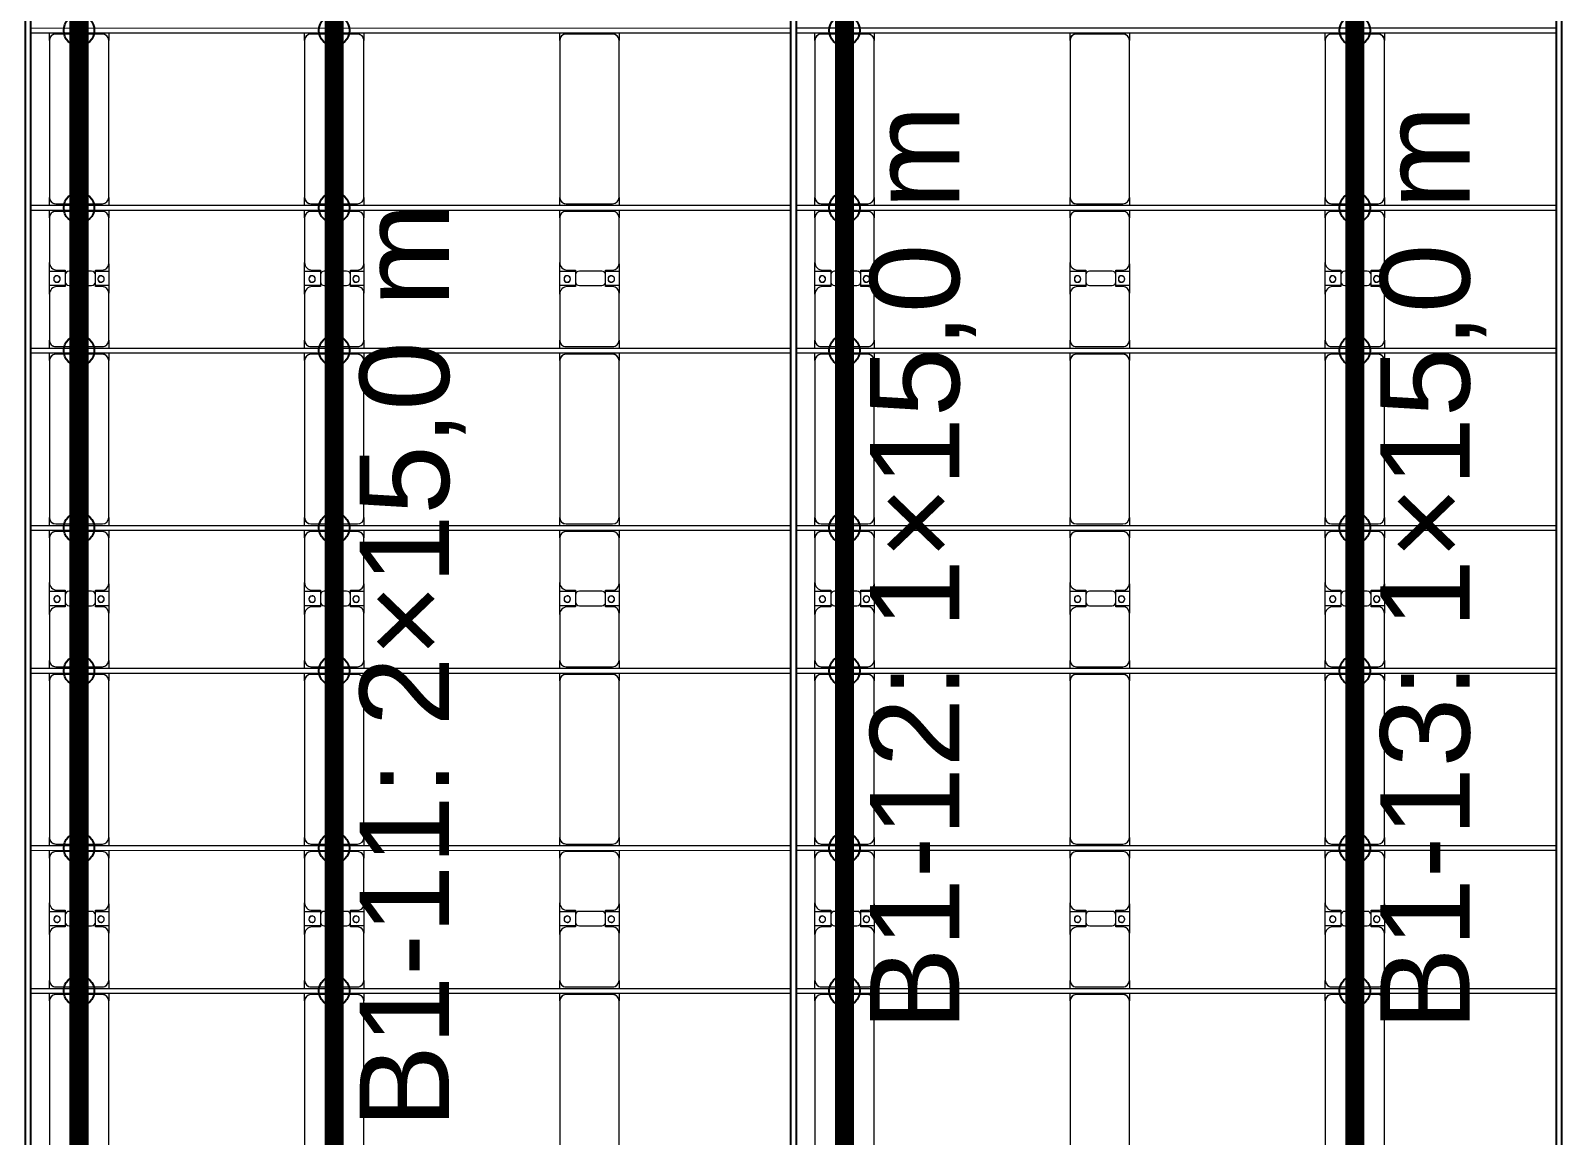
# Model space of a CAD drawing. Header units: millimetres. Extents: x -496478 to -186190, y -204059 to -87354.
# Drawn here: x -329121 to -317160, y -184953 to -176290 of the extents above; entities that cross this region are included whole.
import ezdxf

# ---------------------------------------------------------------- set-up
doc = ezdxf.new("R2010")
doc.units = ezdxf.units.MM
for name, color, linetype, lineweight in [('A-DETL-MBND', 5, 'Continuous', 9), ('A-GENM', 13, 'Continuous', 9), ('S-BEAM', 12, 'Continuous', 9)]:
    doc.layers.add(name, color=color, linetype=linetype, lineweight=lineweight)
doc.layers.add('GC-GHI CHU', color=2, linetype='Continuous')
doc.layers.add('GC-HOP 40x60 GIA CUONG', color=1, linetype='Continuous')
doc.styles.add('GC_VN', font='arial.ttf')

# ---------------------------------------------------------------- blocks, each defined once
blk = doc.blocks.new('Dai phao do pin - DẢI PHAO ĐỠ PIN-V79-BỐ TRÍ KHUNG KẾT CẤU BÈ PIN 01')
at = {"layer": 'A-DETL-MBND', "color": 8}
for p, q in [((3120, 242), (1890, 242)), ((3120, 242), (3178, 242)), ((3218, 242), (3280, 242)), ((3640, 242), (3280, 242)), ((3640, 242), (3822, 242)), ((3708, 242), (3890, 242)), ((3708, 118), (3708, 242)), ((3822, 242), (3822, 118)), ((4240, 242), (3890, 242)), ((4240, 242), (4298, 242)), ((4338, 242), (4400, 242)), ((5630, 242), (4400, 242)), ((5630, 242), (5688, 242)), ((5728, 242), (5790, 242)), ((6150, 242), (5790, 242)), ((6150, 242), (6332, 242)), ((6218, 242), (6400, 242)), ((6218, 118), (6218, 242)), ((6332, 242), (6332, 118)), ((6750, 242), (6400, 242)), ((6750, 242), (6808, 242)), ((6848, 242), (6910, 242)), ((8140, 242), (6910, 242)), ((8140, 242), (8198, 242)), ((8238, 242), (8300, 242)), ((8660, 242), (8300, 242)), ((8660, 242), (8842, 242)), ((8728, 242), (8910, 242)), ((8728, 118), (8728, 242)), ((8842, 242), (8842, 118)), ((9260, 242), (8910, 242)), ((9260, 242), (9318, 242)), ((9358, 242), (9420, 242)), ((10650, 242), (9420, 242)), ((10650, 242), (10708, 242)), ((3170, -173), (3170, 192)), ((3230, 192), (3230, -173)), ((3700, 118), (3700, 182)), ((3830, 182), (3830, 118)), ((4290, -173), (4290, 192)), ((4350, 192), (4350, -173)), ((5680, -173), (5680, 192)), ((5740, 192), (5740, -173)), ((6210, 118), (6210, 182)), ((6340, 182), (6340, 118)), ((6800, -173), (6800, 192)), ((6860, 192), (6860, -173)), ((8190, -173), (8190, 192)), ((8250, 192), (8250, -173)), ((8720, 118), (8720, 182)), ((8850, 182), (8850, 118)), ((9310, -173), (9310, 192)), ((9370, 192), (9370, -173)), ((10700, -173), (10700, 192)), ((3792, 118), (3700, 118)), ((3708, 88), (3708, -88)), ((3830, 118), (3738, 118)), ((3822, -88), (3822, 88)), ((6302, 118), (6210, 118)), ((6218, 88), (6218, -88)), ((6340, 118), (6248, 118)), ((6332, -88), (6332, 88)), ((8812, 118), (8720, 118)), ((8728, 88), (8728, -88)), ((8850, 118), (8758, 118)), ((8842, -88), (8842, 88)), ((3700, -173), (3700, -118)), ((3700, -118), (3792, -118)), ((3708, -223), (3708, -118)), ((3738, -118), (3830, -118)), ((3822, -118), (3822, -223)), ((3830, -118), (3830, -173)), ((6210, -173), (6210, -118)), ((6210, -118), (6302, -118)), ((6218, -223), (6218, -118)), ((6248, -118), (6340, -118)), ((6332, -118), (6332, -223)), ((6340, -118), (6340, -173)), ((8720, -173), (8720, -118)), ((8720, -118), (8812, -118)), ((8728, -223), (8728, -118)), ((8758, -118), (8850, -118)), ((8842, -118), (8842, -223)), ((8850, -118), (8850, -173)), ((1890, -223), (3120, -223)), ((3178, -223), (3120, -223)), ((3280, -223), (3218, -223)), ((3280, -223), (3650, -223)), ((3822, -223), (3650, -223)), ((3880, -223), (3708, -223)), ((3880, -223), (4240, -223)), ((4298, -223), (4240, -223)), ((4400, -223), (4338, -223)), ((4400, -223), (5630, -223)), ((5688, -223), (5630, -223)), ((5790, -223), (5728, -223)), ((5790, -223), (6160, -223)), ((6332, -223), (6160, -223)), ((6390, -223), (6218, -223)), ((6390, -223), (6750, -223)), ((6808, -223), (6750, -223)), ((6910, -223), (6848, -223)), ((6910, -223), (8140, -223)), ((8198, -223), (8140, -223)), ((8300, -223), (8238, -223)), ((8300, -223), (8670, -223)), ((8842, -223), (8670, -223)), ((8900, -223), (8728, -223)), ((8900, -223), (9260, -223)), ((9318, -223), (9260, -223)), ((9420, -223), (9358, -223)), ((9420, -223), (10650, -223)), ((10708, -223), (10650, -223))]:
    blk.add_line(p, q, dxfattribs=at)
for centre, radius, start, end in [((3120, 192), 50, 360, 90), ((3120, 192), 50, 15, 90), ((3280, 192), 50, 90, 180), ((3640, 182), 60, 360, 90), ((3890, 182), 60, 90, 180), ((4240, 192), 50, 360, 90), ((4400, 192), 50, 90, 180), ((4400, 192), 50, 105, 180), ((5630, 192), 50, 360, 90), ((5630, 192), 50, 15, 90), ((5790, 192), 50, 90, 180), ((6150, 182), 60, 0, 90), ((6400, 182), 60, 90, 180), ((6750, 192), 50, 360, 90), ((6910, 192), 50, 90, 180), ((6910, 192), 50, 105, 180), ((8140, 192), 50, 360, 90), ((8140, 192), 50, 15, 90), ((8300, 192), 50, 90, 180), ((8660, 182), 60, 0, 90), ((8910, 182), 60, 90, 180), ((9260, 192), 50, 360, 90), ((9420, 192), 50, 90, 180), ((9420, 192), 50, 105, 180), ((10650, 192), 50, 360, 90), ((10650, 192), 50, 15, 90), ((3280, 192), 50, 135, 180), ((3640, 182), 60, 360, 45), ((3759, 183), 25, 360, 180), ((3759, 183), 25, 180, 0), ((3761, 183), 25, 0, 180), ((3761, 183), 25, 180, 0), ((3761, 183), 25, 180, 195), ((3890, 182), 60, 135, 180), ((4240, 192), 50, 360, 45), ((5790, 192), 50, 135, 180), ((6150, 182), 60, 0, 45), ((6269, 183), 25, 0, 180), ((6269, 183), 25, 180, 360), ((6271, 183), 25, 0, 180), ((6271, 183), 25, 180, 0), ((6271, 183), 25, 180, 195), ((6400, 182), 60, 135, 180), ((6750, 192), 50, 360, 45), ((8300, 192), 50, 135, 180), ((8660, 182), 60, 0, 45), ((8779, 183), 25, 360, 180), ((8779, 183), 25, 180, 360), ((8781, 183), 25, 360, 180), ((8781, 183), 25, 180, 0), ((8781, 183), 25, 180, 195), ((8910, 182), 60, 135, 180), ((9260, 192), 50, 360, 45), ((3738, 88), 30, 90, 180), ((3792, 88), 30, 360, 90), ((6248, 88), 30, 90, 180), ((6302, 88), 30, 360, 90), ((8758, 88), 30, 90, 180), ((8812, 88), 30, 360, 90), ((3738, -88), 30, 180, 270), ((3792, -88), 30, 270, 360), ((6248, -88), 30, 180, 270), ((6302, -88), 30, 270, 360), ((8758, -88), 30, 180, 270), ((8812, -88), 30, 270, 360), ((3120, -173), 50, 270, 360), ((3120, -173), 50, 285, 360), ((3280, -173), 50, 180, 270), ((3280, -173), 50, 180, 225), ((3650, -173), 50, 270, 360), ((3650, -173), 50, 315, 360), ((3759, -162), 25, 0, 180), ((3759, -162), 25, 180, 0), ((3761, -162), 25, 0, 180), ((3761, -162), 25, 120, 180), ((3761, -162), 25, 180, 0), ((3761, -162), 25, 75, 105), ((3759, -162), 25, 75, 90), ((3759, -162), 25, 30, 45), ((3759, -162), 25, 0, 15), ((3880, -173), 50, 180, 270), ((3880, -173), 50, 180, 225), ((4240, -173), 50, 270, 360), ((4240, -173), 50, 315, 360), ((4400, -173), 50, 180, 270), ((4400, -173), 50, 180, 270), ((5630, -173), 50, 270, 360), ((5630, -173), 50, 285, 360), ((5790, -173), 50, 180, 270), ((5790, -173), 50, 180, 225), ((6160, -173), 50, 270, 360), ((6160, -173), 50, 315, 360), ((6269, -162), 25, 0, 180), ((6269, -162), 25, 180, 0), ((6271, -162), 25, 0, 180), ((6271, -162), 25, 120, 180), ((6271, -162), 25, 180, 360), ((6271, -162), 25, 75, 105), ((6269, -162), 25, 75, 90), ((6269, -162), 25, 30, 45), ((6269, -162), 25, 0, 15), ((6390, -173), 50, 180, 270), ((6390, -173), 50, 180, 225), ((6750, -173), 50, 270, 360), ((6750, -173), 50, 315, 360), ((6910, -173), 50, 180, 270), ((6910, -173), 50, 180, 270), ((8140, -173), 50, 270, 360), ((8140, -173), 50, 285, 360), ((8300, -173), 50, 180, 270), ((8300, -173), 50, 180, 225), ((8670, -173), 50, 270, 0), ((8670, -173), 50, 315, 360), ((8779, -162), 25, 0, 180), ((8779, -162), 25, 180, 0), ((8781, -162), 25, 0, 180), ((8781, -162), 25, 120, 180), ((8781, -162), 25, 180, 0), ((8781, -162), 25, 75, 105), ((8779, -162), 25, 75, 90), ((8779, -162), 25, 30, 45), ((8779, -162), 25, 0, 15), ((8900, -173), 50, 180, 270), ((8900, -173), 50, 180, 225), ((9260, -173), 50, 270, 360), ((9260, -173), 50, 315, 360), ((9420, -173), 50, 180, 270), ((9420, -173), 50, 180, 270), ((10650, -173), 50, 270, 360), ((10650, -173), 50, 285, 360)]:
    blk.add_arc(centre, radius, start, end, dxfattribs=at)
blk = doc.blocks.new('Dai phao do pin - DẢI PHAO ĐỠ PIN-V80-BỐ TRÍ KHUNG KẾT CẤU BÈ PIN 01')
at = {"layer": 'A-DETL-MBND', "color": 8}
for p, q in [((3120, 242), (1890, 242)), ((3120, 242), (3178, 242)), ((3218, 242), (3280, 242)), ((3640, 242), (3280, 242)), ((3640, 242), (3822, 242)), ((3708, 242), (3890, 242)), ((3708, 118), (3708, 242)), ((3822, 242), (3822, 118)), ((4240, 242), (3890, 242)), ((4240, 242), (4298, 242)), ((4338, 242), (4400, 242)), ((5630, 242), (4400, 242)), ((5630, 242), (5688, 242)), ((5728, 242), (5790, 242)), ((6150, 242), (5790, 242)), ((6150, 242), (6332, 242)), ((6218, 242), (6400, 242)), ((6218, 118), (6218, 242)), ((6332, 242), (6332, 118)), ((6750, 242), (6400, 242)), ((6750, 242), (6808, 242)), ((6848, 242), (6910, 242)), ((8140, 242), (6910, 242)), ((8140, 242), (8198, 242)), ((8238, 242), (8300, 242)), ((8660, 242), (8300, 242)), ((8660, 242), (8842, 242)), ((8728, 242), (8910, 242)), ((8728, 118), (8728, 242)), ((8842, 242), (8842, 118)), ((9260, 242), (8910, 242)), ((9260, 242), (9318, 242)), ((9358, 242), (9420, 242)), ((10650, 242), (9420, 242)), ((10650, 242), (10708, 242)), ((3170, -173), (3170, 192)), ((3230, 192), (3230, -173)), ((3700, 118), (3700, 182)), ((3830, 182), (3830, 118)), ((4290, -173), (4290, 192)), ((4350, 192), (4350, -173)), ((5680, -173), (5680, 192)), ((5740, 192), (5740, -173)), ((6210, 118), (6210, 182)), ((6340, 182), (6340, 118)), ((6800, -173), (6800, 192)), ((6860, 192), (6860, -173)), ((8190, -173), (8190, 192)), ((8250, 192), (8250, -173)), ((8720, 118), (8720, 182)), ((8850, 182), (8850, 118)), ((9310, -173), (9310, 192)), ((9370, 192), (9370, -173)), ((10700, -173), (10700, 192)), ((3792, 118), (3700, 118)), ((3708, 88), (3708, -88)), ((3830, 118), (3738, 118)), ((3822, -88), (3822, 88)), ((6302, 118), (6210, 118)), ((6218, 88), (6218, -88)), ((6340, 118), (6248, 118)), ((6332, -88), (6332, 88)), ((8812, 118), (8720, 118)), ((8728, 88), (8728, -88)), ((8850, 118), (8758, 118)), ((8842, -88), (8842, 88)), ((3700, -173), (3700, -118)), ((3700, -118), (3792, -118)), ((3708, -223), (3708, -118)), ((3738, -118), (3830, -118)), ((3822, -118), (3822, -223)), ((3830, -118), (3830, -173)), ((6210, -173), (6210, -118)), ((6210, -118), (6302, -118)), ((6218, -223), (6218, -118)), ((6248, -118), (6340, -118)), ((6332, -118), (6332, -223)), ((6340, -118), (6340, -173)), ((8720, -173), (8720, -118)), ((8720, -118), (8812, -118)), ((8728, -223), (8728, -118)), ((8758, -118), (8850, -118)), ((8842, -118), (8842, -223)), ((8850, -118), (8850, -173)), ((1890, -223), (3120, -223)), ((3178, -223), (3120, -223)), ((3280, -223), (3218, -223)), ((3280, -223), (3650, -223)), ((3822, -223), (3650, -223)), ((3880, -223), (3708, -223)), ((3880, -223), (4240, -223)), ((4298, -223), (4240, -223)), ((4400, -223), (4338, -223)), ((4400, -223), (5630, -223)), ((5688, -223), (5630, -223)), ((5790, -223), (5728, -223)), ((5790, -223), (6160, -223)), ((6332, -223), (6160, -223)), ((6390, -223), (6218, -223)), ((6390, -223), (6750, -223)), ((6808, -223), (6750, -223)), ((6910, -223), (6848, -223)), ((6910, -223), (8140, -223)), ((8198, -223), (8140, -223)), ((8300, -223), (8238, -223)), ((8300, -223), (8670, -223)), ((8842, -223), (8670, -223)), ((8900, -223), (8728, -223)), ((8900, -223), (9260, -223)), ((9318, -223), (9260, -223)), ((9420, -223), (9358, -223)), ((9420, -223), (10650, -223)), ((10708, -223), (10650, -223))]:
    blk.add_line(p, q, dxfattribs=at)
for centre, radius, start, end in [((3120, 192), 50, 360, 90), ((3120, 192), 50, 15, 90), ((3280, 192), 50, 90, 180), ((3640, 182), 60, 360, 90), ((3890, 182), 60, 90, 180), ((4240, 192), 50, 360, 90), ((4400, 192), 50, 90, 180), ((4400, 192), 50, 105, 180), ((5630, 192), 50, 360, 90), ((5630, 192), 50, 15, 90), ((5790, 192), 50, 90, 180), ((6150, 182), 60, 0, 90), ((6400, 182), 60, 90, 180), ((6750, 192), 50, 360, 90), ((6910, 192), 50, 90, 180), ((6910, 192), 50, 105, 180), ((8140, 192), 50, 360, 90), ((8140, 192), 50, 15, 90), ((8300, 192), 50, 90, 180), ((8660, 182), 60, 0, 90), ((8910, 182), 60, 90, 180), ((9260, 192), 50, 360, 90), ((9420, 192), 50, 90, 180), ((9420, 192), 50, 105, 180), ((10650, 192), 50, 360, 90), ((10650, 192), 50, 15, 90), ((3280, 192), 50, 135, 180), ((3640, 182), 60, 360, 45), ((3759, 183), 25, 360, 180), ((3759, 183), 25, 180, 0), ((3761, 183), 25, 0, 180), ((3761, 183), 25, 180, 0), ((3761, 183), 25, 180, 195), ((3890, 182), 60, 135, 180), ((4240, 192), 50, 360, 45), ((5790, 192), 50, 135, 180), ((6150, 182), 60, 0, 45), ((6269, 183), 25, 0, 180), ((6269, 183), 25, 180, 360), ((6271, 183), 25, 0, 180), ((6271, 183), 25, 180, 0), ((6271, 183), 25, 180, 195), ((6400, 182), 60, 135, 180), ((6750, 192), 50, 360, 45), ((8300, 192), 50, 135, 180), ((8660, 182), 60, 0, 45), ((8779, 183), 25, 360, 180), ((8779, 183), 25, 180, 360), ((8781, 183), 25, 360, 180), ((8781, 183), 25, 180, 0), ((8781, 183), 25, 180, 195), ((8910, 182), 60, 135, 180), ((9260, 192), 50, 360, 45), ((3738, 88), 30, 90, 180), ((3792, 88), 30, 360, 90), ((6248, 88), 30, 90, 180), ((6302, 88), 30, 360, 90), ((8758, 88), 30, 90, 180), ((8812, 88), 30, 360, 90), ((3738, -88), 30, 180, 270), ((3792, -88), 30, 270, 360), ((6248, -88), 30, 180, 270), ((6302, -88), 30, 270, 360), ((8758, -88), 30, 180, 270), ((8812, -88), 30, 270, 360), ((3120, -173), 50, 270, 360), ((3120, -173), 50, 285, 360), ((3280, -173), 50, 180, 270), ((3280, -173), 50, 180, 225), ((3650, -173), 50, 270, 360), ((3650, -173), 50, 315, 360), ((3759, -162), 25, 0, 180), ((3759, -162), 25, 180, 0), ((3761, -162), 25, 0, 180), ((3761, -162), 25, 120, 180), ((3761, -162), 25, 180, 0), ((3761, -162), 25, 75, 105), ((3759, -162), 25, 75, 90), ((3759, -162), 25, 30, 45), ((3759, -162), 25, 0, 15), ((3880, -173), 50, 180, 270), ((3880, -173), 50, 180, 225), ((4240, -173), 50, 270, 360), ((4240, -173), 50, 315, 360), ((4400, -173), 50, 180, 270), ((4400, -173), 50, 180, 270), ((5630, -173), 50, 270, 360), ((5630, -173), 50, 285, 360), ((5790, -173), 50, 180, 270), ((5790, -173), 50, 180, 225), ((6160, -173), 50, 270, 360), ((6160, -173), 50, 315, 360), ((6269, -162), 25, 0, 180), ((6269, -162), 25, 180, 0), ((6271, -162), 25, 0, 180), ((6271, -162), 25, 120, 180), ((6271, -162), 25, 180, 360), ((6271, -162), 25, 75, 105), ((6269, -162), 25, 75, 90), ((6269, -162), 25, 30, 45), ((6269, -162), 25, 0, 15), ((6390, -173), 50, 180, 270), ((6390, -173), 50, 180, 225), ((6750, -173), 50, 270, 360), ((6750, -173), 50, 315, 360), ((6910, -173), 50, 180, 270), ((6910, -173), 50, 180, 270), ((8140, -173), 50, 270, 360), ((8140, -173), 50, 285, 360), ((8300, -173), 50, 180, 270), ((8300, -173), 50, 180, 225), ((8670, -173), 50, 270, 0), ((8670, -173), 50, 315, 360), ((8779, -162), 25, 0, 180), ((8779, -162), 25, 180, 0), ((8781, -162), 25, 0, 180), ((8781, -162), 25, 120, 180), ((8781, -162), 25, 180, 0), ((8781, -162), 25, 75, 105), ((8779, -162), 25, 75, 90), ((8779, -162), 25, 30, 45), ((8779, -162), 25, 0, 15), ((8900, -173), 50, 180, 270), ((8900, -173), 50, 180, 225), ((9260, -173), 50, 270, 360), ((9260, -173), 50, 315, 360), ((9420, -173), 50, 180, 270), ((9420, -173), 50, 180, 270), ((10650, -173), 50, 270, 360), ((10650, -173), 50, 285, 360)]:
    blk.add_arc(centre, radius, start, end, dxfattribs=at)
blk = doc.blocks.new('Dai phao do pin - DẢI PHAO ĐỠ PIN-V81-BỐ TRÍ KHUNG KẾT CẤU BÈ PIN 01')
at = {"layer": 'A-DETL-MBND', "color": 8}
for p, q in [((3120, 242), (1890, 242)), ((3120, 242), (3178, 242)), ((3218, 242), (3280, 242)), ((3640, 242), (3280, 242)), ((3640, 242), (3822, 242)), ((3708, 242), (3890, 242)), ((3708, 118), (3708, 242)), ((3822, 242), (3822, 118)), ((4240, 242), (3890, 242)), ((4240, 242), (4298, 242)), ((4338, 242), (4400, 242)), ((5630, 242), (4400, 242)), ((5630, 242), (5688, 242)), ((5728, 242), (5790, 242)), ((6150, 242), (5790, 242)), ((6150, 242), (6332, 242)), ((6218, 242), (6400, 242)), ((6218, 118), (6218, 242)), ((6332, 242), (6332, 118)), ((6750, 242), (6400, 242)), ((6750, 242), (6808, 242)), ((6848, 242), (6910, 242)), ((8140, 242), (6910, 242)), ((8140, 242), (8198, 242)), ((8238, 242), (8300, 242)), ((8660, 242), (8300, 242)), ((8660, 242), (8842, 242)), ((8728, 242), (8910, 242)), ((8728, 118), (8728, 242)), ((8842, 242), (8842, 118)), ((9260, 242), (8910, 242)), ((9260, 242), (9318, 242)), ((9358, 242), (9420, 242)), ((10650, 242), (9420, 242)), ((10650, 242), (10708, 242)), ((3170, -173), (3170, 192)), ((3230, 192), (3230, -173)), ((3700, 118), (3700, 182)), ((3830, 182), (3830, 118)), ((4290, -173), (4290, 192)), ((4350, 192), (4350, -173)), ((5680, -173), (5680, 192)), ((5740, 192), (5740, -173)), ((6210, 118), (6210, 182)), ((6340, 182), (6340, 118)), ((6800, -173), (6800, 192)), ((6860, 192), (6860, -173)), ((8190, -173), (8190, 192)), ((8250, 192), (8250, -173)), ((8720, 118), (8720, 182)), ((8850, 182), (8850, 118)), ((9310, -173), (9310, 192)), ((9370, 192), (9370, -173)), ((10700, -173), (10700, 192)), ((3792, 118), (3700, 118)), ((3708, 88), (3708, -88)), ((3830, 118), (3738, 118)), ((3822, -88), (3822, 88)), ((6302, 118), (6210, 118)), ((6218, 88), (6218, -88)), ((6340, 118), (6248, 118)), ((6332, -88), (6332, 88)), ((8812, 118), (8720, 118)), ((8728, 88), (8728, -88)), ((8850, 118), (8758, 118)), ((8842, -88), (8842, 88)), ((3700, -173), (3700, -118)), ((3700, -118), (3792, -118)), ((3708, -223), (3708, -118)), ((3738, -118), (3830, -118)), ((3822, -118), (3822, -223)), ((3830, -118), (3830, -173)), ((6210, -173), (6210, -118)), ((6210, -118), (6302, -118)), ((6218, -223), (6218, -118)), ((6248, -118), (6340, -118)), ((6332, -118), (6332, -223)), ((6340, -118), (6340, -173)), ((8720, -173), (8720, -118)), ((8720, -118), (8812, -118)), ((8728, -223), (8728, -118)), ((8758, -118), (8850, -118)), ((8842, -118), (8842, -223)), ((8850, -118), (8850, -173)), ((1890, -223), (3120, -223)), ((3178, -223), (3120, -223)), ((3280, -223), (3218, -223)), ((3280, -223), (3650, -223)), ((3822, -223), (3650, -223)), ((3880, -223), (3708, -223)), ((3880, -223), (4240, -223)), ((4298, -223), (4240, -223)), ((4400, -223), (4338, -223)), ((4400, -223), (5630, -223)), ((5688, -223), (5630, -223)), ((5790, -223), (5728, -223)), ((5790, -223), (6160, -223)), ((6332, -223), (6160, -223)), ((6390, -223), (6218, -223)), ((6390, -223), (6750, -223)), ((6808, -223), (6750, -223)), ((6910, -223), (6848, -223)), ((6910, -223), (8140, -223)), ((8198, -223), (8140, -223)), ((8300, -223), (8238, -223)), ((8300, -223), (8670, -223)), ((8842, -223), (8670, -223)), ((8900, -223), (8728, -223)), ((8900, -223), (9260, -223)), ((9318, -223), (9260, -223)), ((9420, -223), (9358, -223)), ((9420, -223), (10650, -223)), ((10708, -223), (10650, -223))]:
    blk.add_line(p, q, dxfattribs=at)
for centre, radius, start, end in [((3120, 192), 50, 360, 90), ((3120, 192), 50, 15, 90), ((3280, 192), 50, 90, 180), ((3640, 182), 60, 360, 90), ((3890, 182), 60, 90, 180), ((4240, 192), 50, 360, 90), ((4400, 192), 50, 90, 180), ((4400, 192), 50, 105, 180), ((5630, 192), 50, 360, 90), ((5630, 192), 50, 15, 90), ((5790, 192), 50, 90, 180), ((6150, 182), 60, 0, 90), ((6400, 182), 60, 90, 180), ((6750, 192), 50, 360, 90), ((6910, 192), 50, 90, 180), ((6910, 192), 50, 105, 180), ((8140, 192), 50, 360, 90), ((8140, 192), 50, 15, 90), ((8300, 192), 50, 90, 180), ((8660, 182), 60, 0, 90), ((8910, 182), 60, 90, 180), ((9260, 192), 50, 360, 90), ((9420, 192), 50, 90, 180), ((9420, 192), 50, 105, 180), ((10650, 192), 50, 360, 90), ((10650, 192), 50, 15, 90), ((3280, 192), 50, 135, 180), ((3640, 182), 60, 360, 45), ((3759, 183), 25, 360, 180), ((3759, 183), 25, 180, 0), ((3761, 183), 25, 0, 180), ((3761, 183), 25, 180, 0), ((3761, 183), 25, 180, 195), ((3890, 182), 60, 135, 180), ((4240, 192), 50, 360, 45), ((5790, 192), 50, 135, 180), ((6150, 182), 60, 0, 45), ((6269, 183), 25, 0, 180), ((6269, 183), 25, 180, 360), ((6271, 183), 25, 0, 180), ((6271, 183), 25, 180, 0), ((6271, 183), 25, 180, 195), ((6400, 182), 60, 135, 180), ((6750, 192), 50, 360, 45), ((8300, 192), 50, 135, 180), ((8660, 182), 60, 0, 45), ((8779, 183), 25, 360, 180), ((8779, 183), 25, 180, 360), ((8781, 183), 25, 360, 180), ((8781, 183), 25, 180, 0), ((8781, 183), 25, 180, 195), ((8910, 182), 60, 135, 180), ((9260, 192), 50, 360, 45), ((3738, 88), 30, 90, 180), ((3792, 88), 30, 360, 90), ((6248, 88), 30, 90, 180), ((6302, 88), 30, 360, 90), ((8758, 88), 30, 90, 180), ((8812, 88), 30, 360, 90), ((3738, -88), 30, 180, 270), ((3792, -88), 30, 270, 360), ((6248, -88), 30, 180, 270), ((6302, -88), 30, 270, 360), ((8758, -88), 30, 180, 270), ((8812, -88), 30, 270, 360), ((3120, -173), 50, 270, 360), ((3120, -173), 50, 285, 360), ((3280, -173), 50, 180, 270), ((3280, -173), 50, 180, 225), ((3650, -173), 50, 270, 360), ((3650, -173), 50, 315, 360), ((3759, -162), 25, 0, 180), ((3759, -162), 25, 180, 0), ((3761, -162), 25, 0, 180), ((3761, -162), 25, 120, 180), ((3761, -162), 25, 180, 0), ((3761, -162), 25, 75, 105), ((3759, -162), 25, 75, 90), ((3759, -162), 25, 30, 45), ((3759, -162), 25, 0, 15), ((3880, -173), 50, 180, 270), ((3880, -173), 50, 180, 225), ((4240, -173), 50, 270, 360), ((4240, -173), 50, 315, 360), ((4400, -173), 50, 180, 270), ((4400, -173), 50, 180, 270), ((5630, -173), 50, 270, 360), ((5630, -173), 50, 285, 360), ((5790, -173), 50, 180, 270), ((5790, -173), 50, 180, 225), ((6160, -173), 50, 270, 360), ((6160, -173), 50, 315, 360), ((6269, -162), 25, 0, 180), ((6269, -162), 25, 180, 0), ((6271, -162), 25, 0, 180), ((6271, -162), 25, 120, 180), ((6271, -162), 25, 180, 360), ((6271, -162), 25, 75, 105), ((6269, -162), 25, 75, 90), ((6269, -162), 25, 30, 45), ((6269, -162), 25, 0, 15), ((6390, -173), 50, 180, 270), ((6390, -173), 50, 180, 225), ((6750, -173), 50, 270, 360), ((6750, -173), 50, 315, 360), ((6910, -173), 50, 180, 270), ((6910, -173), 50, 180, 270), ((8140, -173), 50, 270, 360), ((8140, -173), 50, 285, 360), ((8300, -173), 50, 180, 270), ((8300, -173), 50, 180, 225), ((8670, -173), 50, 270, 0), ((8670, -173), 50, 315, 360), ((8779, -162), 25, 0, 180), ((8779, -162), 25, 180, 0), ((8781, -162), 25, 0, 180), ((8781, -162), 25, 120, 180), ((8781, -162), 25, 180, 0), ((8781, -162), 25, 75, 105), ((8779, -162), 25, 75, 90), ((8779, -162), 25, 30, 45), ((8779, -162), 25, 0, 15), ((8900, -173), 50, 180, 270), ((8900, -173), 50, 180, 225), ((9260, -173), 50, 270, 360), ((9260, -173), 50, 315, 360), ((9420, -173), 50, 180, 270), ((9420, -173), 50, 180, 270), ((10650, -173), 50, 270, 360), ((10650, -173), 50, 285, 360)]:
    blk.add_arc(centre, radius, start, end, dxfattribs=at)
blk = doc.blocks.new('Dai phao do pin - DẢI PHAO ĐỠ PIN-V82-BỐ TRÍ KHUNG KẾT CẤU BÈ PIN 01')
at = {"layer": 'A-DETL-MBND', "color": 8}
for p, q in [((3120, 242), (1890, 242)), ((3120, 242), (3178, 242)), ((3218, 242), (3280, 242)), ((3640, 242), (3280, 242)), ((3640, 242), (3822, 242)), ((3708, 242), (3890, 242)), ((3708, 118), (3708, 242)), ((3822, 242), (3822, 118)), ((4240, 242), (3890, 242)), ((4240, 242), (4298, 242)), ((4338, 242), (4400, 242)), ((5630, 242), (4400, 242)), ((5630, 242), (5688, 242)), ((5728, 242), (5790, 242)), ((6150, 242), (5790, 242)), ((6150, 242), (6332, 242)), ((6218, 242), (6400, 242)), ((6218, 118), (6218, 242)), ((6332, 242), (6332, 118)), ((6750, 242), (6400, 242)), ((6750, 242), (6808, 242)), ((6848, 242), (6910, 242)), ((8140, 242), (6910, 242)), ((8140, 242), (8198, 242)), ((8238, 242), (8300, 242)), ((8660, 242), (8300, 242)), ((8660, 242), (8842, 242)), ((8728, 242), (8910, 242)), ((8728, 118), (8728, 242)), ((8842, 242), (8842, 118)), ((9260, 242), (8910, 242)), ((9260, 242), (9318, 242)), ((9358, 242), (9420, 242)), ((10650, 242), (9420, 242)), ((10650, 242), (10708, 242)), ((3170, -173), (3170, 192)), ((3230, 192), (3230, -173)), ((3700, 118), (3700, 182)), ((3830, 182), (3830, 118)), ((4290, -173), (4290, 192)), ((4350, 192), (4350, -173)), ((5680, -173), (5680, 192)), ((5740, 192), (5740, -173)), ((6210, 118), (6210, 182)), ((6340, 182), (6340, 118)), ((6800, -173), (6800, 192)), ((6860, 192), (6860, -173)), ((8190, -173), (8190, 192)), ((8250, 192), (8250, -173)), ((8720, 118), (8720, 182)), ((8850, 182), (8850, 118)), ((9310, -173), (9310, 192)), ((9370, 192), (9370, -173)), ((10700, -173), (10700, 192)), ((3792, 118), (3700, 118)), ((3708, 88), (3708, -88)), ((3830, 118), (3738, 118)), ((3822, -88), (3822, 88)), ((6302, 118), (6210, 118)), ((6218, 88), (6218, -88)), ((6340, 118), (6248, 118)), ((6332, -88), (6332, 88)), ((8812, 118), (8720, 118)), ((8728, 88), (8728, -88)), ((8850, 118), (8758, 118)), ((8842, -88), (8842, 88)), ((3700, -173), (3700, -118)), ((3700, -118), (3792, -118)), ((3708, -223), (3708, -118)), ((3738, -118), (3830, -118)), ((3822, -118), (3822, -223)), ((3830, -118), (3830, -173)), ((6210, -173), (6210, -118)), ((6210, -118), (6302, -118)), ((6218, -223), (6218, -118)), ((6248, -118), (6340, -118)), ((6332, -118), (6332, -223)), ((6340, -118), (6340, -173)), ((8720, -173), (8720, -118)), ((8720, -118), (8812, -118)), ((8728, -223), (8728, -118)), ((8758, -118), (8850, -118)), ((8842, -118), (8842, -223)), ((8850, -118), (8850, -173)), ((1890, -223), (3120, -223)), ((3178, -223), (3120, -223)), ((3280, -223), (3218, -223)), ((3280, -223), (3650, -223)), ((3822, -223), (3650, -223)), ((3880, -223), (3708, -223)), ((3880, -223), (4240, -223)), ((4298, -223), (4240, -223)), ((4400, -223), (4338, -223)), ((4400, -223), (5630, -223)), ((5688, -223), (5630, -223)), ((5790, -223), (5728, -223)), ((5790, -223), (6160, -223)), ((6332, -223), (6160, -223)), ((6390, -223), (6218, -223)), ((6390, -223), (6750, -223)), ((6808, -223), (6750, -223)), ((6910, -223), (6848, -223)), ((6910, -223), (8140, -223)), ((8198, -223), (8140, -223)), ((8300, -223), (8238, -223)), ((8300, -223), (8670, -223)), ((8842, -223), (8670, -223)), ((8900, -223), (8728, -223)), ((8900, -223), (9260, -223)), ((9318, -223), (9260, -223)), ((9420, -223), (9358, -223)), ((9420, -223), (10650, -223)), ((10708, -223), (10650, -223))]:
    blk.add_line(p, q, dxfattribs=at)
for centre, radius, start, end in [((3120, 192), 50, 360, 90), ((3120, 192), 50, 15, 90), ((3280, 192), 50, 90, 180), ((3640, 182), 60, 360, 90), ((3890, 182), 60, 90, 180), ((4240, 192), 50, 360, 90), ((4400, 192), 50, 90, 180), ((4400, 192), 50, 105, 180), ((5630, 192), 50, 360, 90), ((5630, 192), 50, 15, 90), ((5790, 192), 50, 90, 180), ((6150, 182), 60, 0, 90), ((6400, 182), 60, 90, 180), ((6750, 192), 50, 360, 90), ((6910, 192), 50, 90, 180), ((6910, 192), 50, 105, 180), ((8140, 192), 50, 360, 90), ((8140, 192), 50, 15, 90), ((8300, 192), 50, 90, 180), ((8660, 182), 60, 0, 90), ((8910, 182), 60, 90, 180), ((9260, 192), 50, 360, 90), ((9420, 192), 50, 90, 180), ((9420, 192), 50, 105, 180), ((10650, 192), 50, 360, 90), ((10650, 192), 50, 15, 90), ((3280, 192), 50, 135, 180), ((3640, 182), 60, 360, 45), ((3759, 183), 25, 360, 180), ((3759, 183), 25, 180, 0), ((3761, 183), 25, 0, 180), ((3761, 183), 25, 180, 0), ((3761, 183), 25, 180, 195), ((3890, 182), 60, 135, 180), ((4240, 192), 50, 360, 45), ((5790, 192), 50, 135, 180), ((6150, 182), 60, 0, 45), ((6269, 183), 25, 0, 180), ((6269, 183), 25, 180, 360), ((6271, 183), 25, 0, 180), ((6271, 183), 25, 180, 0), ((6271, 183), 25, 180, 195), ((6400, 182), 60, 135, 180), ((6750, 192), 50, 360, 45), ((8300, 192), 50, 135, 180), ((8660, 182), 60, 0, 45), ((8779, 183), 25, 360, 180), ((8779, 183), 25, 180, 360), ((8781, 183), 25, 360, 180), ((8781, 183), 25, 180, 0), ((8781, 183), 25, 180, 195), ((8910, 182), 60, 135, 180), ((9260, 192), 50, 360, 45), ((3738, 88), 30, 90, 180), ((3792, 88), 30, 360, 90), ((6248, 88), 30, 90, 180), ((6302, 88), 30, 360, 90), ((8758, 88), 30, 90, 180), ((8812, 88), 30, 360, 90), ((3738, -88), 30, 180, 270), ((3792, -88), 30, 270, 360), ((6248, -88), 30, 180, 270), ((6302, -88), 30, 270, 360), ((8758, -88), 30, 180, 270), ((8812, -88), 30, 270, 360), ((3120, -173), 50, 270, 360), ((3120, -173), 50, 285, 360), ((3280, -173), 50, 180, 270), ((3280, -173), 50, 180, 225), ((3650, -173), 50, 270, 360), ((3650, -173), 50, 315, 360), ((3759, -162), 25, 0, 180), ((3759, -162), 25, 180, 0), ((3761, -162), 25, 0, 180), ((3761, -162), 25, 120, 180), ((3761, -162), 25, 180, 0), ((3761, -162), 25, 75, 105), ((3759, -162), 25, 75, 90), ((3759, -162), 25, 30, 45), ((3759, -162), 25, 0, 15), ((3880, -173), 50, 180, 270), ((3880, -173), 50, 180, 225), ((4240, -173), 50, 270, 360), ((4240, -173), 50, 315, 360), ((4400, -173), 50, 180, 270), ((4400, -173), 50, 180, 270), ((5630, -173), 50, 270, 360), ((5630, -173), 50, 285, 360), ((5790, -173), 50, 180, 270), ((5790, -173), 50, 180, 225), ((6160, -173), 50, 270, 360), ((6160, -173), 50, 315, 360), ((6269, -162), 25, 0, 180), ((6269, -162), 25, 180, 0), ((6271, -162), 25, 0, 180), ((6271, -162), 25, 120, 180), ((6271, -162), 25, 180, 360), ((6271, -162), 25, 75, 105), ((6269, -162), 25, 75, 90), ((6269, -162), 25, 30, 45), ((6269, -162), 25, 0, 15), ((6390, -173), 50, 180, 270), ((6390, -173), 50, 180, 225), ((6750, -173), 50, 270, 360), ((6750, -173), 50, 315, 360), ((6910, -173), 50, 180, 270), ((6910, -173), 50, 180, 270), ((8140, -173), 50, 270, 360), ((8140, -173), 50, 285, 360), ((8300, -173), 50, 180, 270), ((8300, -173), 50, 180, 225), ((8670, -173), 50, 270, 0), ((8670, -173), 50, 315, 360), ((8779, -162), 25, 0, 180), ((8779, -162), 25, 180, 0), ((8781, -162), 25, 0, 180), ((8781, -162), 25, 120, 180), ((8781, -162), 25, 180, 0), ((8781, -162), 25, 75, 105), ((8779, -162), 25, 75, 90), ((8779, -162), 25, 30, 45), ((8779, -162), 25, 0, 15), ((8900, -173), 50, 180, 270), ((8900, -173), 50, 180, 225), ((9260, -173), 50, 270, 360), ((9260, -173), 50, 315, 360), ((9420, -173), 50, 180, 270), ((9420, -173), 50, 180, 270), ((10650, -173), 50, 270, 360), ((10650, -173), 50, 285, 360)]:
    blk.add_arc(centre, radius, start, end, dxfattribs=at)
blk = doc.blocks.new('Dai phao do pin - DẢI PHAO ĐỠ PIN-V83-BỐ TRÍ KHUNG KẾT CẤU BÈ PIN 01')
at = {"layer": 'A-DETL-MBND', "color": 8}
for p, q in [((3120, 242), (1890, 242)), ((3120, 242), (3178, 242)), ((3218, 242), (3280, 242)), ((3640, 242), (3280, 242)), ((3640, 242), (3822, 242)), ((3708, 242), (3890, 242)), ((3708, 118), (3708, 242)), ((3822, 242), (3822, 118)), ((4240, 242), (3890, 242)), ((4240, 242), (4298, 242)), ((4338, 242), (4400, 242)), ((5630, 242), (4400, 242)), ((5630, 242), (5688, 242)), ((5728, 242), (5790, 242)), ((6150, 242), (5790, 242)), ((6150, 242), (6332, 242)), ((6218, 242), (6400, 242)), ((6218, 118), (6218, 242)), ((6332, 242), (6332, 118)), ((6750, 242), (6400, 242)), ((6750, 242), (6808, 242)), ((6848, 242), (6910, 242)), ((8140, 242), (6910, 242)), ((8140, 242), (8198, 242)), ((8238, 242), (8300, 242)), ((8660, 242), (8300, 242)), ((8660, 242), (8842, 242)), ((8728, 242), (8910, 242)), ((8728, 118), (8728, 242)), ((8842, 242), (8842, 118)), ((9260, 242), (8910, 242)), ((9260, 242), (9318, 242)), ((9358, 242), (9420, 242)), ((10650, 242), (9420, 242)), ((10650, 242), (10708, 242)), ((3170, -173), (3170, 192)), ((3230, 192), (3230, -173)), ((3700, 118), (3700, 182)), ((3830, 182), (3830, 118)), ((4290, -173), (4290, 192)), ((4350, 192), (4350, -173)), ((5680, -173), (5680, 192)), ((5740, 192), (5740, -173)), ((6210, 118), (6210, 182)), ((6340, 182), (6340, 118)), ((6800, -173), (6800, 192)), ((6860, 192), (6860, -173)), ((8190, -173), (8190, 192)), ((8250, 192), (8250, -173)), ((8720, 118), (8720, 182)), ((8850, 182), (8850, 118)), ((9310, -173), (9310, 192)), ((9370, 192), (9370, -173)), ((10700, -173), (10700, 192)), ((3792, 118), (3700, 118)), ((3708, 88), (3708, -88)), ((3830, 118), (3738, 118)), ((3822, -88), (3822, 88)), ((6302, 118), (6210, 118)), ((6218, 88), (6218, -88)), ((6340, 118), (6248, 118)), ((6332, -88), (6332, 88)), ((8812, 118), (8720, 118)), ((8728, 88), (8728, -88)), ((8850, 118), (8758, 118)), ((8842, -88), (8842, 88)), ((3700, -173), (3700, -118)), ((3700, -118), (3792, -118)), ((3708, -223), (3708, -118)), ((3738, -118), (3830, -118)), ((3822, -118), (3822, -223)), ((3830, -118), (3830, -173)), ((6210, -173), (6210, -118)), ((6210, -118), (6302, -118)), ((6218, -223), (6218, -118)), ((6248, -118), (6340, -118)), ((6332, -118), (6332, -223)), ((6340, -118), (6340, -173)), ((8720, -173), (8720, -118)), ((8720, -118), (8812, -118)), ((8728, -223), (8728, -118)), ((8758, -118), (8850, -118)), ((8842, -118), (8842, -223)), ((8850, -118), (8850, -173)), ((1890, -223), (3120, -223)), ((3178, -223), (3120, -223)), ((3280, -223), (3218, -223)), ((3280, -223), (3650, -223)), ((3822, -223), (3650, -223)), ((3880, -223), (3708, -223)), ((3880, -223), (4240, -223)), ((4298, -223), (4240, -223)), ((4400, -223), (4338, -223)), ((4400, -223), (5630, -223)), ((5688, -223), (5630, -223)), ((5790, -223), (5728, -223)), ((5790, -223), (6160, -223)), ((6332, -223), (6160, -223)), ((6390, -223), (6218, -223)), ((6390, -223), (6750, -223)), ((6808, -223), (6750, -223)), ((6910, -223), (6848, -223)), ((6910, -223), (8140, -223)), ((8198, -223), (8140, -223)), ((8300, -223), (8238, -223)), ((8300, -223), (8670, -223)), ((8842, -223), (8670, -223)), ((8900, -223), (8728, -223)), ((8900, -223), (9260, -223)), ((9318, -223), (9260, -223)), ((9420, -223), (9358, -223)), ((9420, -223), (10650, -223)), ((10708, -223), (10650, -223))]:
    blk.add_line(p, q, dxfattribs=at)
for centre, radius, start, end in [((3120, 192), 50, 360, 90), ((3120, 192), 50, 15, 90), ((3280, 192), 50, 90, 180), ((3640, 182), 60, 360, 90), ((3890, 182), 60, 90, 180), ((4240, 192), 50, 360, 90), ((4400, 192), 50, 90, 180), ((4400, 192), 50, 105, 180), ((5630, 192), 50, 360, 90), ((5630, 192), 50, 15, 90), ((5790, 192), 50, 90, 180), ((6150, 182), 60, 0, 90), ((6400, 182), 60, 90, 180), ((6750, 192), 50, 360, 90), ((6910, 192), 50, 90, 180), ((6910, 192), 50, 105, 180), ((8140, 192), 50, 360, 90), ((8140, 192), 50, 15, 90), ((8300, 192), 50, 90, 180), ((8660, 182), 60, 0, 90), ((8910, 182), 60, 90, 180), ((9260, 192), 50, 360, 90), ((9420, 192), 50, 90, 180), ((9420, 192), 50, 105, 180), ((10650, 192), 50, 360, 90), ((10650, 192), 50, 15, 90), ((3280, 192), 50, 135, 180), ((3640, 182), 60, 360, 45), ((3759, 183), 25, 360, 180), ((3759, 183), 25, 180, 0), ((3761, 183), 25, 0, 180), ((3761, 183), 25, 180, 0), ((3761, 183), 25, 180, 195), ((3890, 182), 60, 135, 180), ((4240, 192), 50, 360, 45), ((5790, 192), 50, 135, 180), ((6150, 182), 60, 0, 45), ((6269, 183), 25, 0, 180), ((6269, 183), 25, 180, 360), ((6271, 183), 25, 0, 180), ((6271, 183), 25, 180, 0), ((6271, 183), 25, 180, 195), ((6400, 182), 60, 135, 180), ((6750, 192), 50, 360, 45), ((8300, 192), 50, 135, 180), ((8660, 182), 60, 0, 45), ((8779, 183), 25, 360, 180), ((8779, 183), 25, 180, 360), ((8781, 183), 25, 360, 180), ((8781, 183), 25, 180, 0), ((8781, 183), 25, 180, 195), ((8910, 182), 60, 135, 180), ((9260, 192), 50, 360, 45), ((3738, 88), 30, 90, 180), ((3792, 88), 30, 360, 90), ((6248, 88), 30, 90, 180), ((6302, 88), 30, 360, 90), ((8758, 88), 30, 90, 180), ((8812, 88), 30, 360, 90), ((3738, -88), 30, 180, 270), ((3792, -88), 30, 270, 360), ((6248, -88), 30, 180, 270), ((6302, -88), 30, 270, 360), ((8758, -88), 30, 180, 270), ((8812, -88), 30, 270, 360), ((3120, -173), 50, 270, 360), ((3120, -173), 50, 285, 360), ((3280, -173), 50, 180, 270), ((3280, -173), 50, 180, 225), ((3650, -173), 50, 270, 360), ((3650, -173), 50, 315, 360), ((3759, -162), 25, 0, 180), ((3759, -162), 25, 180, 0), ((3761, -162), 25, 0, 180), ((3761, -162), 25, 120, 180), ((3761, -162), 25, 180, 0), ((3761, -162), 25, 75, 105), ((3759, -162), 25, 75, 90), ((3759, -162), 25, 30, 45), ((3759, -162), 25, 0, 15), ((3880, -173), 50, 180, 270), ((3880, -173), 50, 180, 225), ((4240, -173), 50, 270, 360), ((4240, -173), 50, 315, 360), ((4400, -173), 50, 180, 270), ((4400, -173), 50, 180, 270), ((5630, -173), 50, 270, 360), ((5630, -173), 50, 285, 360), ((5790, -173), 50, 180, 270), ((5790, -173), 50, 180, 225), ((6160, -173), 50, 270, 360), ((6160, -173), 50, 315, 360), ((6269, -162), 25, 0, 180), ((6269, -162), 25, 180, 0), ((6271, -162), 25, 0, 180), ((6271, -162), 25, 120, 180), ((6271, -162), 25, 180, 360), ((6271, -162), 25, 75, 105), ((6269, -162), 25, 75, 90), ((6269, -162), 25, 30, 45), ((6269, -162), 25, 0, 15), ((6390, -173), 50, 180, 270), ((6390, -173), 50, 180, 225), ((6750, -173), 50, 270, 360), ((6750, -173), 50, 315, 360), ((6910, -173), 50, 180, 270), ((6910, -173), 50, 180, 270), ((8140, -173), 50, 270, 360), ((8140, -173), 50, 285, 360), ((8300, -173), 50, 180, 270), ((8300, -173), 50, 180, 225), ((8670, -173), 50, 270, 0), ((8670, -173), 50, 315, 360), ((8779, -162), 25, 0, 180), ((8779, -162), 25, 180, 0), ((8781, -162), 25, 0, 180), ((8781, -162), 25, 120, 180), ((8781, -162), 25, 180, 0), ((8781, -162), 25, 75, 105), ((8779, -162), 25, 75, 90), ((8779, -162), 25, 30, 45), ((8779, -162), 25, 0, 15), ((8900, -173), 50, 180, 270), ((8900, -173), 50, 180, 225), ((9260, -173), 50, 270, 360), ((9260, -173), 50, 315, 360), ((9420, -173), 50, 180, 270), ((9420, -173), 50, 180, 270), ((10650, -173), 50, 270, 360), ((10650, -173), 50, 285, 360)]:
    blk.add_arc(centre, radius, start, end, dxfattribs=at)
blk = doc.blocks.new('Dai phao do pin - DẢI PHAO ĐỠ PIN-V84-BỐ TRÍ KHUNG KẾT CẤU BÈ PIN 01')
at = {"layer": 'A-DETL-MBND', "color": 8}
for p, q in [((3120, 242), (1890, 242)), ((3120, 242), (3178, 242)), ((3218, 242), (3280, 242)), ((3640, 242), (3280, 242)), ((3640, 242), (3822, 242)), ((3708, 242), (3890, 242)), ((3708, 118), (3708, 242)), ((3822, 242), (3822, 118)), ((4240, 242), (3890, 242)), ((4240, 242), (4298, 242)), ((4338, 242), (4400, 242)), ((5630, 242), (4400, 242)), ((5630, 242), (5688, 242)), ((5728, 242), (5790, 242)), ((6150, 242), (5790, 242)), ((6150, 242), (6332, 242)), ((6218, 242), (6400, 242)), ((6218, 118), (6218, 242)), ((6332, 242), (6332, 118)), ((6750, 242), (6400, 242)), ((6750, 242), (6808, 242)), ((6848, 242), (6910, 242)), ((8140, 242), (6910, 242)), ((8140, 242), (8198, 242)), ((8238, 242), (8300, 242)), ((8660, 242), (8300, 242)), ((8660, 242), (8842, 242)), ((8728, 242), (8910, 242)), ((8728, 118), (8728, 242)), ((8842, 242), (8842, 118)), ((9260, 242), (8910, 242)), ((9260, 242), (9318, 242)), ((9358, 242), (9420, 242)), ((10650, 242), (9420, 242)), ((10650, 242), (10708, 242)), ((3170, -173), (3170, 192)), ((3230, 192), (3230, -173)), ((3700, 118), (3700, 182)), ((3830, 182), (3830, 118)), ((4290, -173), (4290, 192)), ((4350, 192), (4350, -173)), ((5680, -173), (5680, 192)), ((5740, 192), (5740, -173)), ((6210, 118), (6210, 182)), ((6340, 182), (6340, 118)), ((6800, -173), (6800, 192)), ((6860, 192), (6860, -173)), ((8190, -173), (8190, 192)), ((8250, 192), (8250, -173)), ((8720, 118), (8720, 182)), ((8850, 182), (8850, 118)), ((9310, -173), (9310, 192)), ((9370, 192), (9370, -173)), ((10700, -173), (10700, 192)), ((3792, 118), (3700, 118)), ((3708, 88), (3708, -88)), ((3830, 118), (3738, 118)), ((3822, -88), (3822, 88)), ((6302, 118), (6210, 118)), ((6218, 88), (6218, -88)), ((6340, 118), (6248, 118)), ((6332, -88), (6332, 88)), ((8812, 118), (8720, 118)), ((8728, 88), (8728, -88)), ((8850, 118), (8758, 118)), ((8842, -88), (8842, 88)), ((3700, -173), (3700, -118)), ((3700, -118), (3792, -118)), ((3708, -223), (3708, -118)), ((3738, -118), (3830, -118)), ((3822, -118), (3822, -223)), ((3830, -118), (3830, -173)), ((6210, -173), (6210, -118)), ((6210, -118), (6302, -118)), ((6218, -223), (6218, -118)), ((6248, -118), (6340, -118)), ((6332, -118), (6332, -223)), ((6340, -118), (6340, -173)), ((8720, -173), (8720, -118)), ((8720, -118), (8812, -118)), ((8728, -223), (8728, -118)), ((8758, -118), (8850, -118)), ((8842, -118), (8842, -223)), ((8850, -118), (8850, -173)), ((1890, -223), (3120, -223)), ((3178, -223), (3120, -223)), ((3280, -223), (3218, -223)), ((3280, -223), (3650, -223)), ((3822, -223), (3650, -223)), ((3880, -223), (3708, -223)), ((3880, -223), (4240, -223)), ((4298, -223), (4240, -223)), ((4400, -223), (4338, -223)), ((4400, -223), (5630, -223)), ((5688, -223), (5630, -223)), ((5790, -223), (5728, -223)), ((5790, -223), (6160, -223)), ((6332, -223), (6160, -223)), ((6390, -223), (6218, -223)), ((6390, -223), (6750, -223)), ((6808, -223), (6750, -223)), ((6910, -223), (6848, -223)), ((6910, -223), (8140, -223)), ((8198, -223), (8140, -223)), ((8300, -223), (8238, -223)), ((8300, -223), (8670, -223)), ((8842, -223), (8670, -223)), ((8900, -223), (8728, -223)), ((8900, -223), (9260, -223)), ((9318, -223), (9260, -223)), ((9420, -223), (9358, -223)), ((9420, -223), (10650, -223)), ((10708, -223), (10650, -223))]:
    blk.add_line(p, q, dxfattribs=at)
for centre, radius, start, end in [((3120, 192), 50, 360, 90), ((3120, 192), 50, 15, 90), ((3280, 192), 50, 90, 180), ((3640, 182), 60, 360, 90), ((3890, 182), 60, 90, 180), ((4240, 192), 50, 360, 90), ((4400, 192), 50, 90, 180), ((4400, 192), 50, 105, 180), ((5630, 192), 50, 360, 90), ((5630, 192), 50, 15, 90), ((5790, 192), 50, 90, 180), ((6150, 182), 60, 0, 90), ((6400, 182), 60, 90, 180), ((6750, 192), 50, 360, 90), ((6910, 192), 50, 90, 180), ((6910, 192), 50, 105, 180), ((8140, 192), 50, 360, 90), ((8140, 192), 50, 15, 90), ((8300, 192), 50, 90, 180), ((8660, 182), 60, 0, 90), ((8910, 182), 60, 90, 180), ((9260, 192), 50, 360, 90), ((9420, 192), 50, 90, 180), ((9420, 192), 50, 105, 180), ((10650, 192), 50, 360, 90), ((10650, 192), 50, 15, 90), ((3280, 192), 50, 135, 180), ((3640, 182), 60, 360, 45), ((3759, 183), 25, 360, 180), ((3759, 183), 25, 180, 0), ((3761, 183), 25, 0, 180), ((3761, 183), 25, 180, 0), ((3761, 183), 25, 180, 195), ((3890, 182), 60, 135, 180), ((4240, 192), 50, 360, 45), ((5790, 192), 50, 135, 180), ((6150, 182), 60, 0, 45), ((6269, 183), 25, 0, 180), ((6269, 183), 25, 180, 360), ((6271, 183), 25, 0, 180), ((6271, 183), 25, 180, 0), ((6271, 183), 25, 180, 195), ((6400, 182), 60, 135, 180), ((6750, 192), 50, 360, 45), ((8300, 192), 50, 135, 180), ((8660, 182), 60, 0, 45), ((8779, 183), 25, 360, 180), ((8779, 183), 25, 180, 360), ((8781, 183), 25, 360, 180), ((8781, 183), 25, 180, 0), ((8781, 183), 25, 180, 195), ((8910, 182), 60, 135, 180), ((9260, 192), 50, 360, 45), ((3738, 88), 30, 90, 180), ((3792, 88), 30, 360, 90), ((6248, 88), 30, 90, 180), ((6302, 88), 30, 360, 90), ((8758, 88), 30, 90, 180), ((8812, 88), 30, 360, 90), ((3738, -88), 30, 180, 270), ((3792, -88), 30, 270, 360), ((6248, -88), 30, 180, 270), ((6302, -88), 30, 270, 360), ((8758, -88), 30, 180, 270), ((8812, -88), 30, 270, 360), ((3120, -173), 50, 270, 360), ((3120, -173), 50, 285, 360), ((3280, -173), 50, 180, 270), ((3280, -173), 50, 180, 225), ((3650, -173), 50, 270, 360), ((3650, -173), 50, 315, 360), ((3759, -162), 25, 0, 180), ((3759, -162), 25, 180, 0), ((3761, -162), 25, 0, 180), ((3761, -162), 25, 120, 180), ((3761, -162), 25, 180, 0), ((3761, -162), 25, 75, 105), ((3759, -162), 25, 75, 90), ((3759, -162), 25, 30, 45), ((3759, -162), 25, 0, 15), ((3880, -173), 50, 180, 270), ((3880, -173), 50, 180, 225), ((4240, -173), 50, 270, 360), ((4240, -173), 50, 315, 360), ((4400, -173), 50, 180, 270), ((4400, -173), 50, 180, 270), ((5630, -173), 50, 270, 360), ((5630, -173), 50, 285, 360), ((5790, -173), 50, 180, 270), ((5790, -173), 50, 180, 225), ((6160, -173), 50, 270, 360), ((6160, -173), 50, 315, 360), ((6269, -162), 25, 0, 180), ((6269, -162), 25, 180, 0), ((6271, -162), 25, 0, 180), ((6271, -162), 25, 120, 180), ((6271, -162), 25, 180, 360), ((6271, -162), 25, 75, 105), ((6269, -162), 25, 75, 90), ((6269, -162), 25, 30, 45), ((6269, -162), 25, 0, 15), ((6390, -173), 50, 180, 270), ((6390, -173), 50, 180, 225), ((6750, -173), 50, 270, 360), ((6750, -173), 50, 315, 360), ((6910, -173), 50, 180, 270), ((6910, -173), 50, 180, 270), ((8140, -173), 50, 270, 360), ((8140, -173), 50, 285, 360), ((8300, -173), 50, 180, 270), ((8300, -173), 50, 180, 225), ((8670, -173), 50, 270, 0), ((8670, -173), 50, 315, 360), ((8779, -162), 25, 0, 180), ((8779, -162), 25, 180, 0), ((8781, -162), 25, 0, 180), ((8781, -162), 25, 120, 180), ((8781, -162), 25, 180, 0), ((8781, -162), 25, 75, 105), ((8779, -162), 25, 75, 90), ((8779, -162), 25, 30, 45), ((8779, -162), 25, 0, 15), ((8900, -173), 50, 180, 270), ((8900, -173), 50, 180, 225), ((9260, -173), 50, 270, 360), ((9260, -173), 50, 315, 360), ((9420, -173), 50, 180, 270), ((9420, -173), 50, 180, 270), ((10650, -173), 50, 270, 360), ((10650, -173), 50, 285, 360)]:
    blk.add_arc(centre, radius, start, end, dxfattribs=at)
blk = doc.blocks.new('Dầm C52 - Dầm C52-24761-BỐ TRÍ KHUNG KẾT CẤU BÈ PIN 01')
at = {"layer": 'S-BEAM', "color": 1}
for p, q in [((6440, 20), (12400, 20)), ((12440, 20), (18400, 20)), ((12400, -20), (6440, -20)), ((18400, -20), (12440, -20))]:
    blk.add_line(p, q, dxfattribs=at)
blk = doc.blocks.new('Dầm C52 - Hộp 40x60-24824-BỐ TRÍ KHUNG KẾT CẤU BÈ PIN 01')
at = {"layer": 'S-BEAM', "color": 3, "lineweight": 25}
for p, q in [((-47216, 20), (47216, 20)), ((47216, -20), (-47216, -20))]:
    blk.add_line(p, q, dxfattribs=at)
blk = doc.blocks.new('HOBANMONG_BEPIN 1_rvt-1-BỐ TRÍ KHUNG KẾT CẤU BÈ PIN 01')
at = {"layer": 'A-GENM', "lineweight": 9, "rotation": 90.00075860989342}
for name, p in [('Dai phao do pin - DẢI PHAO ĐỠ PIN-V84-BỐ TRÍ KHUNG KẾT CẤU BÈ PIN 01', (-328731, -187018)), ('Dai phao do pin - DẢI PHAO ĐỠ PIN-V83-BỐ TRÍ KHUNG KẾT CẤU BÈ PIN 01', (-326731, -187018)), ('Dai phao do pin - DẢI PHAO ĐỠ PIN-V82-BỐ TRÍ KHUNG KẾT CẤU BÈ PIN 01', (-324731, -187018)), ('Dai phao do pin - DẢI PHAO ĐỠ PIN-V81-BỐ TRÍ KHUNG KẾT CẤU BÈ PIN 01', (-322731, -187018)), ('Dai phao do pin - DẢI PHAO ĐỠ PIN-V80-BỐ TRÍ KHUNG KẾT CẤU BÈ PIN 01', (-320731, -187018)), ('Dai phao do pin - DẢI PHAO ĐỠ PIN-V79-BỐ TRÍ KHUNG KẾT CẤU BÈ PIN 01', (-318731, -187018))]:
    blk.add_blockref(name, p, dxfattribs=at)
at = {"layer": 'S-BEAM', "lineweight": 9}
for name, p, rotation in [('Dầm C52 - Hộp 40x60-24824-BỐ TRÍ KHUNG KẾT CẤU BÈ PIN 01', (-329141, -142498), 90.00075860989166), ('Dầm C52 - Hộp 40x60-24824-BỐ TRÍ KHUNG KẾT CẤU BÈ PIN 01', (-323141, -142498), 90.00075860989166), ('Dầm C52 - Hộp 40x60-24824-BỐ TRÍ KHUNG KẾT CẤU BÈ PIN 01', (-317141, -142498), 90.00075860989166), ('Dầm C52 - Dầm C52-24761-BỐ TRÍ KHUNG KẾT CẤU BÈ PIN 01', (-310720, -176290), 180.0007586094741), ('Dầm C52 - Dầm C52-24761-BỐ TRÍ KHUNG KẾT CẤU BÈ PIN 01', (-310720, -177680), 180.0007586094741), ('Dầm C52 - Dầm C52-24761-BỐ TRÍ KHUNG KẾT CẤU BÈ PIN 01', (-310720, -178800), 180.0007586094741), ('Dầm C52 - Dầm C52-24761-BỐ TRÍ KHUNG KẾT CẤU BÈ PIN 01', (-310720, -180190), 180.0007586094741), ('Dầm C52 - Dầm C52-24761-BỐ TRÍ KHUNG KẾT CẤU BÈ PIN 01', (-310720, -181310), 180.0007586094741), ('Dầm C52 - Dầm C52-24761-BỐ TRÍ KHUNG KẾT CẤU BÈ PIN 01', (-310720, -182700), 180.0007586094741), ('Dầm C52 - Dầm C52-24761-BỐ TRÍ KHUNG KẾT CẤU BÈ PIN 01', (-310720, -183820), 180.0007586094741)]:
    blk.add_blockref(name, p, dxfattribs=dict(at, rotation=rotation))

msp = doc.modelspace()

# ---------------------------------------------------------------- linework, layer by layer
at = {"layer": 'GC-HOP 40x60 GIA CUONG', "const_width": 150}
for points in [[(-322741, -188632), (-322741, -173632)], [(-318741, -188632), (-318741, -173632)], [(-328741, -189397), (-328741, -174397)], [(-326741, -189397), (-326741, -174397)]]:
    msp.add_lwpolyline(points, dxfattribs=at)
at = {"layer": 'GC-HOP 40x60 GIA CUONG'}
for centre in [(-328741, -176290), (-326741, -176290), (-322741, -176290), (-318741, -176290), (-328741, -177680), (-326741, -177680), (-322741, -177680), (-318741, -177680), (-328741, -178800), (-326741, -178800), (-322741, -178800), (-318741, -178800), (-328741, -180190), (-326741, -180190), (-322741, -180190), (-318741, -180190), (-328741, -181310), (-326741, -181310), (-322741, -181310), (-318741, -181310), (-328741, -182700), (-326741, -182700), (-322741, -182700), (-318741, -182700), (-328741, -183820), (-326741, -183820), (-322741, -183820), (-318741, -183820)]:
    msp.add_circle(centre, 120, dxfattribs=at)

# ---------------------------------------------------------------- block references
at = {"lineweight": 5}
msp.add_blockref('HOBANMONG_BEPIN 1_rvt-1-BỐ TRÍ KHUNG KẾT CẤU BÈ PIN 01', (0, 0), dxfattribs=at)

# ---------------------------------------------------------------- texts
at = {"layer": 'GC-GHI CHU', "style": 'GC_VN'}
for s, p in [('B1-12: 1×15,0 m', (-321841, -184132)), ('B1-13: 1×15,0 m', (-317841, -184132)), ('B1-11: 2×15,0 m', (-325841, -184897))]:
    msp.add_text(s, height=700, rotation=90, dxfattribs=at).set_placement(p)

doc.saveas('drawing.dxf')
